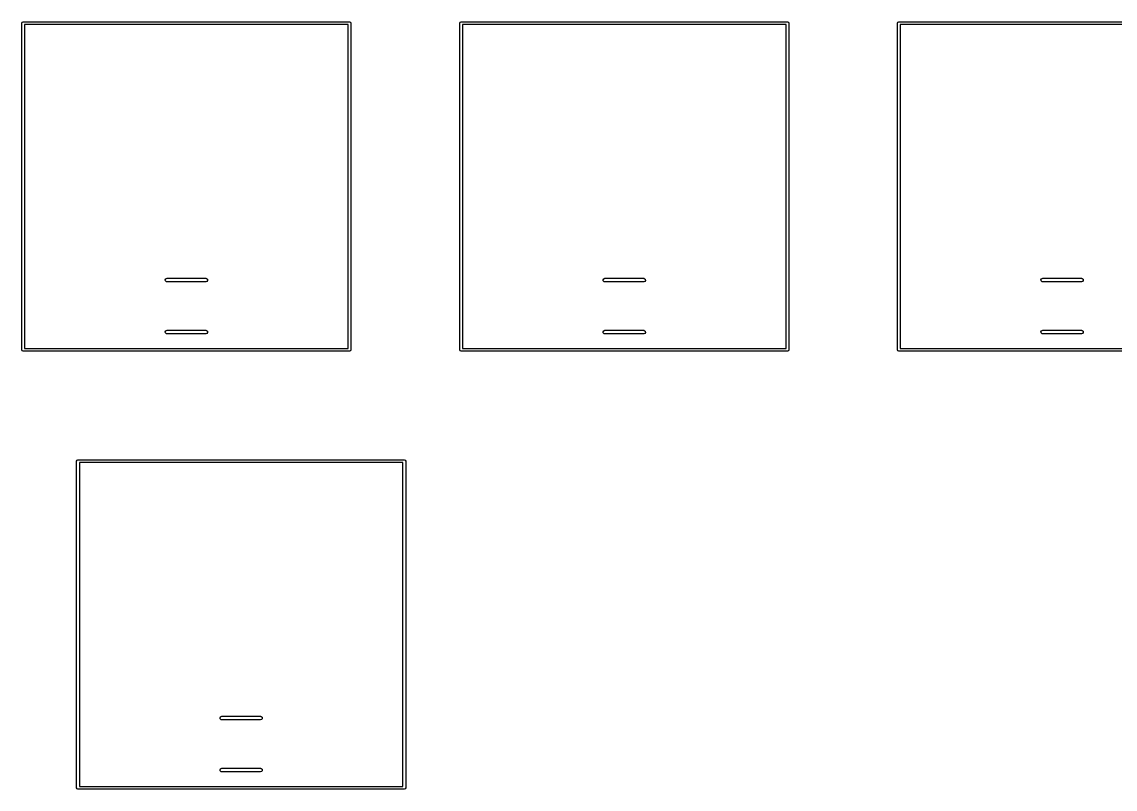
# Model space of a CAD drawing. Extents: x 9 to 342, y 7 to 196.
# Drawn here: x 127.84 to 175.41, y 7.29 to 40.66 of the extents above; entities that cross this region are included whole.
import ezdxf

# ---------------------------------------------------------------- set-up
doc = ezdxf.new("R2010")
doc.units = 0
doc.layers.add('BLACK', color=7, linetype='CONTINUOUS')

msp = doc.modelspace()

# ---------------------------------------------------------------- linework, layer by layer
at = {"layer": 'BLACK', "linetype": 'CONTINUOUS'}
for p, q in [((127.841, 40.5963), (127.859, 40.6387)), ((127.841, 26.3963), (127.841, 40.5963)), ((127.859, 40.6387), (127.901, 40.6563)), ((127.901, 40.6563), (142.101, 40.6563)), ((127.961, 40.5363), (127.961, 26.4563)), ((142.041, 40.5363), (127.961, 40.5363)), ((142.041, 26.4563), (142.041, 40.5363)), ((142.101, 40.6563), (142.143, 40.6387)), ((142.143, 40.6387), (142.161, 40.5963)), ((142.161, 40.5963), (142.161, 26.3963)), ((146.891, 40.5963), (146.909, 40.6387)), ((146.891, 26.3963), (146.891, 40.5963)), ((146.909, 40.6387), (146.951, 40.6563)), ((146.951, 40.6563), (161.151, 40.6563)), ((147.011, 40.5363), (147.011, 26.4563)), ((161.091, 40.5363), (147.011, 40.5363)), ((161.091, 26.4563), (161.091, 40.5363)), ((161.151, 40.6563), (161.193, 40.6387)), ((161.193, 40.6387), (161.211, 40.5963)), ((161.211, 40.5963), (161.211, 26.3963)), ((165.941, 40.5963), (165.959, 40.6387)), ((165.941, 26.3963), (165.941, 40.5963)), ((165.959, 40.6387), (166.001, 40.6563)), ((166.001, 40.6563), (180.201, 40.6563)), ((166.061, 40.5363), (166.061, 26.4563)), ((180.141, 40.5363), (166.061, 40.5363)), ((134.107, 29.485), (134.156, 29.5028)), ((134.156, 29.5028), (135.846, 29.5028)), ((135.846, 29.5028), (135.872, 29.4982)), ((135.872, 29.4982), (135.912, 29.4647)), ((153.157, 29.485), (153.206, 29.5028)), ((153.206, 29.5028), (154.896, 29.5028)), ((154.896, 29.5028), (154.922, 29.4982)), ((154.922, 29.4982), (154.962, 29.4647)), ((172.207, 29.485), (172.256, 29.5028)), ((172.256, 29.5028), (173.946, 29.5028)), ((173.946, 29.5028), (173.972, 29.4982)), ((173.972, 29.4982), (174.012, 29.4647)), ((134.081, 29.4398), (134.107, 29.485)), ((134.09, 29.3885), (134.081, 29.4398)), ((134.13, 29.355), (134.09, 29.3885)), ((134.156, 29.3504), (134.13, 29.355)), ((135.846, 29.3504), (134.156, 29.3504)), ((135.895, 29.3682), (135.846, 29.3504)), ((135.921, 29.4134), (135.895, 29.3682)), ((135.912, 29.4647), (135.921, 29.4134)), ((153.131, 29.4398), (153.157, 29.485)), ((153.14, 29.3885), (153.131, 29.4398)), ((153.18, 29.355), (153.14, 29.3885)), ((153.206, 29.3504), (153.18, 29.355)), ((154.896, 29.3504), (153.206, 29.3504)), ((154.945, 29.3682), (154.896, 29.3504)), ((154.971, 29.4134), (154.945, 29.3682)), ((154.962, 29.4647), (154.971, 29.4134)), ((172.181, 29.4398), (172.207, 29.485)), ((172.19, 29.3885), (172.181, 29.4398)), ((172.23, 29.355), (172.19, 29.3885)), ((172.256, 29.3504), (172.23, 29.355)), ((173.946, 29.3504), (172.256, 29.3504)), ((173.995, 29.3682), (173.946, 29.3504)), ((174.021, 29.4134), (173.995, 29.3682)), ((174.012, 29.4647), (174.021, 29.4134)), ((134.081, 27.1792), (134.107, 27.2244)), ((134.09, 27.1279), (134.081, 27.1792)), ((134.13, 27.0944), (134.09, 27.1279)), ((134.107, 27.2244), (134.156, 27.2422)), ((134.156, 27.2422), (135.846, 27.2422)), ((135.846, 27.2422), (135.872, 27.2376)), ((135.872, 27.2376), (135.912, 27.2041)), ((135.921, 27.1528), (135.895, 27.1076)), ((135.912, 27.2041), (135.921, 27.1528)), ((153.131, 27.1792), (153.157, 27.2244)), ((153.14, 27.1279), (153.131, 27.1792)), ((153.18, 27.0944), (153.14, 27.1279)), ((153.157, 27.2244), (153.206, 27.2422)), ((153.206, 27.2422), (154.896, 27.2422)), ((154.896, 27.2422), (154.922, 27.2376)), ((154.922, 27.2376), (154.962, 27.2041)), ((154.971, 27.1528), (154.945, 27.1076)), ((154.962, 27.2041), (154.971, 27.1528)), ((172.181, 27.1792), (172.207, 27.2244)), ((172.19, 27.1279), (172.181, 27.1792)), ((172.23, 27.0944), (172.19, 27.1279)), ((172.207, 27.2244), (172.256, 27.2422)), ((172.256, 27.2422), (173.946, 27.2422)), ((173.946, 27.2422), (173.972, 27.2376)), ((173.972, 27.2376), (174.012, 27.2041)), ((174.021, 27.1528), (173.995, 27.1076)), ((174.012, 27.2041), (174.021, 27.1528)), ((134.156, 27.0898), (134.13, 27.0944)), ((135.846, 27.0898), (134.156, 27.0898)), ((135.895, 27.1076), (135.846, 27.0898)), ((153.206, 27.0898), (153.18, 27.0944)), ((154.896, 27.0898), (153.206, 27.0898)), ((154.945, 27.1076), (154.896, 27.0898)), ((172.256, 27.0898), (172.23, 27.0944)), ((173.946, 27.0898), (172.256, 27.0898)), ((173.995, 27.1076), (173.946, 27.0898)), ((127.859, 26.3539), (127.841, 26.3963)), ((127.901, 26.3363), (127.859, 26.3539)), ((142.101, 26.3363), (127.901, 26.3363)), ((127.961, 26.4563), (142.041, 26.4563)), ((142.143, 26.3539), (142.101, 26.3363)), ((142.161, 26.3963), (142.143, 26.3539)), ((146.909, 26.3539), (146.891, 26.3963)), ((146.951, 26.3363), (146.909, 26.3539)), ((161.151, 26.3363), (146.951, 26.3363)), ((147.011, 26.4563), (161.091, 26.4563)), ((161.193, 26.3539), (161.151, 26.3363)), ((161.211, 26.3963), (161.193, 26.3539)), ((165.959, 26.3539), (165.941, 26.3963)), ((166.001, 26.3363), (165.959, 26.3539)), ((180.201, 26.3363), (166.001, 26.3363)), ((166.061, 26.4563), (180.141, 26.4563)), ((130.222, 21.5463), (130.24, 21.5887)), ((130.222, 7.3463), (130.222, 21.5463)), ((130.24, 21.5887), (130.282, 21.6063)), ((130.282, 21.6063), (144.482, 21.6063)), ((130.342, 21.4863), (130.342, 7.4063)), ((144.422, 21.4863), (130.342, 21.4863)), ((144.422, 7.4063), (144.422, 21.4863)), ((144.482, 21.6063), (144.525, 21.5887)), ((144.525, 21.5887), (144.542, 21.5463)), ((144.542, 21.5463), (144.542, 7.3463)), ((136.462, 10.3898), (136.488, 10.435)), ((136.471, 10.3385), (136.462, 10.3898)), ((136.511, 10.305), (136.471, 10.3385)), ((136.488, 10.435), (136.537, 10.4528)), ((136.537, 10.3004), (136.511, 10.305)), ((136.537, 10.4528), (138.228, 10.4528)), ((138.228, 10.3004), (136.537, 10.3004)), ((138.228, 10.4528), (138.254, 10.4482)), ((138.277, 10.3182), (138.228, 10.3004)), ((138.254, 10.4482), (138.294, 10.4147)), ((138.303, 10.3634), (138.277, 10.3182)), ((138.294, 10.4147), (138.303, 10.3634)), ((136.462, 8.1292), (136.488, 8.1744)), ((136.471, 8.0779), (136.462, 8.1292)), ((136.488, 8.1744), (136.537, 8.1922)), ((136.537, 8.1922), (138.228, 8.1922)), ((138.228, 8.1922), (138.254, 8.1876)), ((138.254, 8.1876), (138.294, 8.1541)), ((138.303, 8.1028), (138.277, 8.0576)), ((138.294, 8.1541), (138.303, 8.1028)), ((136.511, 8.0444), (136.471, 8.0779)), ((136.537, 8.0398), (136.511, 8.0444)), ((138.228, 8.0398), (136.537, 8.0398)), ((138.277, 8.0576), (138.228, 8.0398)), ((130.24, 7.3039), (130.222, 7.3463)), ((130.282, 7.2863), (130.24, 7.3039)), ((144.482, 7.2863), (130.282, 7.2863)), ((130.342, 7.4063), (144.422, 7.4063)), ((144.525, 7.3039), (144.482, 7.2863)), ((144.542, 7.3463), (144.525, 7.3039))]:
    msp.add_line(p, q, dxfattribs=at)

doc.saveas('drawing.dxf')
